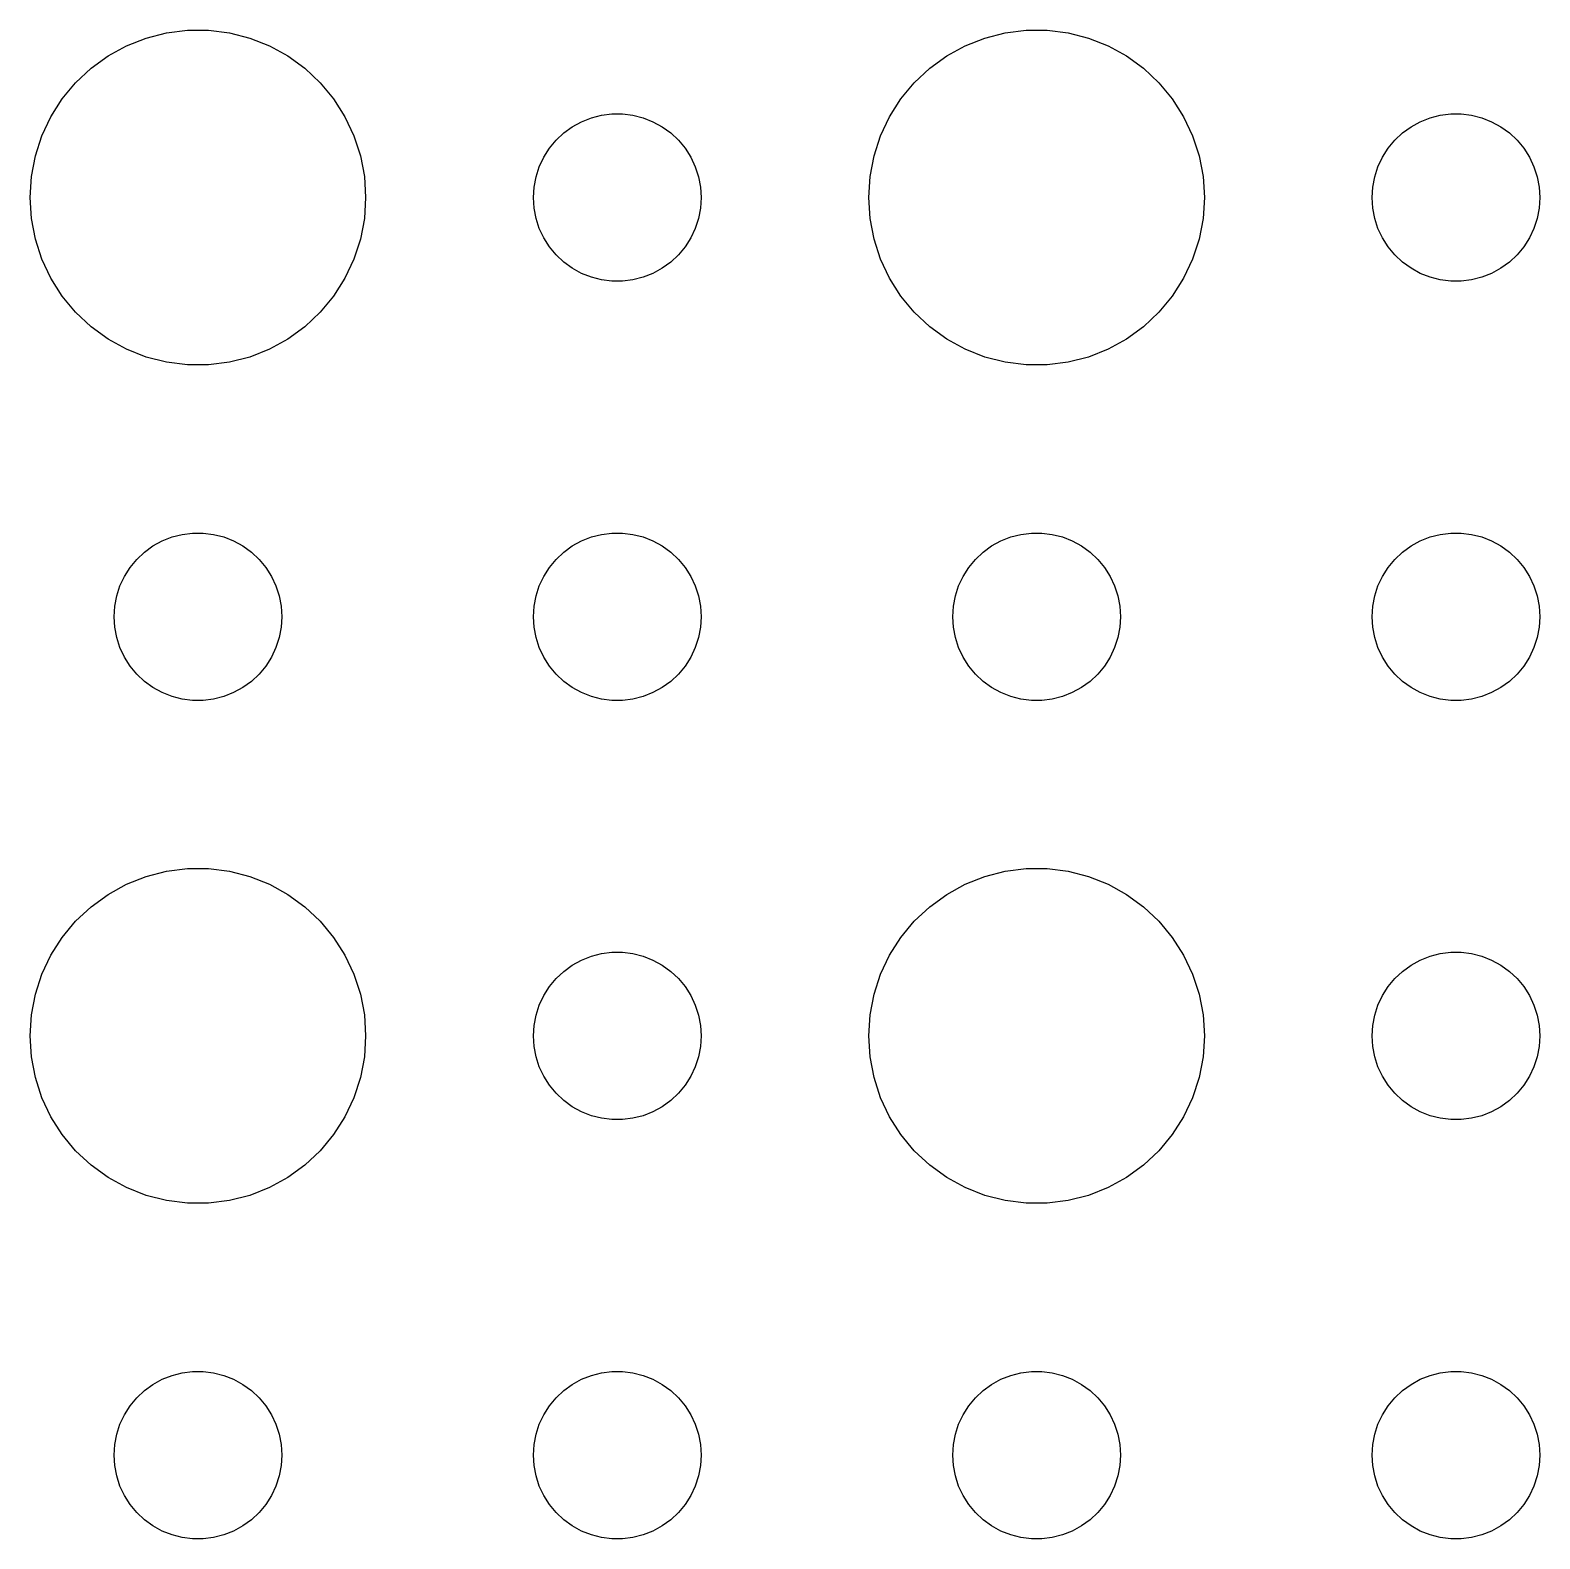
# Model space of a CAD drawing. Header units: metres. Extents: x -112 to 112, y -112 to 112.
# Drawn here: x 27 to 54, y -54 to -27.01 of the extents above; entities that cross this region are included whole.
import ezdxf

# ---------------------------------------------------------------- set-up
doc = ezdxf.new("R2010")
doc.units = ezdxf.units.M

msp = doc.modelspace()

# ---------------------------------------------------------------- linework, layer by layer
for p, q in [((28.7227, -27.2855), (29.0729, -27.1468)), ((29.0729, -27.1468), (29.4379, -27.0531)), ((29.4379, -27.0531), (29.8116, -27.0059)), ((29.8116, -27.0059), (30.1884, -27.0059)), ((30.1884, -27.0059), (30.5621, -27.0531)), ((30.5621, -27.0531), (30.927, -27.1468)), ((30.927, -27.1468), (31.2773, -27.2855)), ((43.7227, -27.2855), (44.0729, -27.1468)), ((44.0729, -27.1468), (44.4379, -27.0531)), ((44.4379, -27.0531), (44.8116, -27.0059)), ((44.8116, -27.0059), (45.1884, -27.0059)), ((45.1884, -27.0059), (45.5621, -27.0531)), ((45.5621, -27.0531), (45.927, -27.1468)), ((45.927, -27.1468), (46.2773, -27.2855)), ((28.0877, -27.6884), (28.3925, -27.467)), ((28.3925, -27.467), (28.7227, -27.2855)), ((31.2773, -27.2855), (31.6075, -27.467)), ((31.6075, -27.467), (31.9123, -27.6884)), ((43.0877, -27.6884), (43.3925, -27.467)), ((43.3925, -27.467), (43.7227, -27.2855)), ((46.2773, -27.2855), (46.6075, -27.467)), ((46.6075, -27.467), (46.9123, -27.6884)), ((27.8131, -27.9464), (28.0877, -27.6884)), ((31.9123, -27.6884), (32.1869, -27.9464)), ((42.8131, -27.9464), (43.0877, -27.6884)), ((46.9123, -27.6884), (47.1869, -27.9464)), ((27.5729, -28.2366), (27.8131, -27.9464)), ((32.1869, -27.9464), (32.427, -28.2366)), ((42.5729, -28.2366), (42.8131, -27.9464)), ((47.1869, -27.9464), (47.427, -28.2366)), ((27.3711, -28.5547), (27.5729, -28.2366)), ((32.427, -28.2366), (32.6289, -28.5547)), ((42.3711, -28.5547), (42.5729, -28.2366)), ((47.427, -28.2366), (47.6289, -28.5547)), ((27.2107, -28.8956), (27.3711, -28.5547)), ((32.6289, -28.5547), (32.7893, -28.8956)), ((36.8613, -28.6427), (37.0365, -28.5734)), ((37.0365, -28.5734), (37.2189, -28.5266)), ((37.2189, -28.5266), (37.4058, -28.503)), ((37.4058, -28.503), (37.5942, -28.503)), ((37.5942, -28.503), (37.7811, -28.5266)), ((37.7811, -28.5266), (37.9635, -28.5734)), ((37.9635, -28.5734), (38.1387, -28.6427)), ((42.2107, -28.8956), (42.3711, -28.5547)), ((47.6289, -28.5547), (47.7893, -28.8956)), ((51.8613, -28.6427), (52.0365, -28.5734)), ((52.0365, -28.5734), (52.2189, -28.5266)), ((52.2189, -28.5266), (52.4058, -28.503)), ((52.4058, -28.503), (52.5942, -28.503)), ((52.5942, -28.503), (52.7811, -28.5266)), ((52.7811, -28.5266), (52.9635, -28.5734)), ((52.9635, -28.5734), (53.1387, -28.6427)), ((36.4065, -28.9732), (36.5439, -28.8442)), ((36.5439, -28.8442), (36.6963, -28.7335)), ((36.6963, -28.7335), (36.8613, -28.6427)), ((38.1387, -28.6427), (38.3037, -28.7335)), ((38.3037, -28.7335), (38.4561, -28.8442)), ((38.4561, -28.8442), (38.5934, -28.9732)), ((51.4065, -28.9732), (51.5439, -28.8442)), ((51.5439, -28.8442), (51.6963, -28.7335)), ((51.6963, -28.7335), (51.8613, -28.6427)), ((53.1387, -28.6427), (53.3037, -28.7335)), ((53.3037, -28.7335), (53.4561, -28.8442)), ((53.4561, -28.8442), (53.5934, -28.9732)), ((27.0942, -29.2539), (27.2107, -28.8956)), ((32.7893, -28.8956), (32.9057, -29.2539)), ((36.1855, -29.2774), (36.2865, -29.1183)), ((36.2865, -29.1183), (36.4065, -28.9732)), ((38.5934, -28.9732), (38.7135, -29.1183)), ((38.7135, -29.1183), (38.8145, -29.2774)), ((42.0942, -29.2539), (42.2107, -28.8956)), ((47.7893, -28.8956), (47.9057, -29.2539)), ((51.1855, -29.2774), (51.2865, -29.1183)), ((51.2865, -29.1183), (51.4065, -28.9732)), ((53.5934, -28.9732), (53.7135, -29.1183)), ((53.7135, -29.1183), (53.8145, -29.2774)), ((27.0237, -29.624), (27.0942, -29.2539)), ((32.9057, -29.2539), (32.9763, -29.624)), ((36.1053, -29.4478), (36.1855, -29.2774)), ((38.8145, -29.2774), (38.8947, -29.4478)), ((42.0237, -29.624), (42.0942, -29.2539)), ((47.9057, -29.2539), (47.9763, -29.624)), ((51.1053, -29.4478), (51.1855, -29.2774)), ((53.8145, -29.2774), (53.8947, -29.4478)), ((27, -30), (27.0237, -29.624)), ((32.9763, -29.624), (33, -30)), ((36.0118, -29.812), (36.0471, -29.627)), ((36.0471, -29.627), (36.1053, -29.4478)), ((38.8947, -29.4478), (38.9529, -29.627)), ((38.9529, -29.627), (38.9882, -29.812)), ((42, -30), (42.0237, -29.624)), ((47.9763, -29.624), (48, -30)), ((51.0118, -29.812), (51.0471, -29.627)), ((51.0471, -29.627), (51.1053, -29.4478)), ((53.8947, -29.4478), (53.9529, -29.627)), ((53.9529, -29.627), (53.9882, -29.812)), ((36, -30), (36.0118, -29.812)), ((38.9882, -29.812), (39, -30)), ((51, -30), (51.0118, -29.812)), ((53.9882, -29.812), (54, -30)), ((27.0237, -30.376), (27, -30)), ((33, -30), (32.9763, -30.376)), ((36.0118, -30.188), (36, -30)), ((36.0471, -30.373), (36.0118, -30.188)), ((38.9882, -30.188), (38.9529, -30.373)), ((39, -30), (38.9882, -30.188)), ((42.0237, -30.376), (42, -30)), ((48, -30), (47.9763, -30.376)), ((51.0118, -30.188), (51, -30)), ((51.0471, -30.373), (51.0118, -30.188)), ((53.9882, -30.188), (53.9529, -30.373)), ((54, -30), (53.9882, -30.188)), ((27.0942, -30.7461), (27.0237, -30.376)), ((32.9763, -30.376), (32.9057, -30.7461)), ((36.1053, -30.5522), (36.0471, -30.373)), ((38.9529, -30.373), (38.8947, -30.5522)), ((42.0942, -30.7461), (42.0237, -30.376)), ((47.9763, -30.376), (47.9057, -30.7461)), ((51.1053, -30.5522), (51.0471, -30.373)), ((53.9529, -30.373), (53.8947, -30.5522)), ((27.2107, -31.1044), (27.0942, -30.7461)), ((32.9057, -30.7461), (32.7893, -31.1044)), ((36.1855, -30.7226), (36.1053, -30.5522)), ((36.2865, -30.8817), (36.1855, -30.7226)), ((38.8145, -30.7226), (38.7135, -30.8817)), ((38.8947, -30.5522), (38.8145, -30.7226)), ((42.2107, -31.1044), (42.0942, -30.7461)), ((47.9057, -30.7461), (47.7893, -31.1044)), ((51.1855, -30.7226), (51.1053, -30.5522)), ((51.2865, -30.8817), (51.1855, -30.7226)), ((53.8145, -30.7226), (53.7135, -30.8817)), ((53.8947, -30.5522), (53.8145, -30.7226)), ((36.4065, -31.0268), (36.2865, -30.8817)), ((36.5439, -31.1558), (36.4065, -31.0268)), ((38.5934, -31.0268), (38.4561, -31.1558)), ((38.7135, -30.8817), (38.5934, -31.0268)), ((51.4065, -31.0268), (51.2865, -30.8817)), ((51.5439, -31.1558), (51.4065, -31.0268)), ((53.5934, -31.0268), (53.4561, -31.1558)), ((53.7135, -30.8817), (53.5934, -31.0268)), ((27.3711, -31.4453), (27.2107, -31.1044)), ((32.7893, -31.1044), (32.6289, -31.4453)), ((36.6963, -31.2665), (36.5439, -31.1558)), ((36.8613, -31.3572), (36.6963, -31.2665)), ((38.3037, -31.2665), (38.1387, -31.3572)), ((38.4561, -31.1558), (38.3037, -31.2665)), ((42.3711, -31.4453), (42.2107, -31.1044)), ((47.7893, -31.1044), (47.6289, -31.4453)), ((51.6963, -31.2665), (51.5439, -31.1558)), ((51.8613, -31.3572), (51.6963, -31.2665)), ((53.3037, -31.2665), (53.1387, -31.3572)), ((53.4561, -31.1558), (53.3037, -31.2665)), ((27.5729, -31.7634), (27.3711, -31.4453)), ((32.6289, -31.4453), (32.427, -31.7634)), ((37.0365, -31.4266), (36.8613, -31.3572)), ((37.2189, -31.4734), (37.0365, -31.4266)), ((37.4058, -31.497), (37.2189, -31.4734)), ((37.5942, -31.497), (37.4058, -31.497)), ((37.7811, -31.4734), (37.5942, -31.497)), ((37.9635, -31.4266), (37.7811, -31.4734)), ((38.1387, -31.3572), (37.9635, -31.4266)), ((42.5729, -31.7634), (42.3711, -31.4453)), ((47.6289, -31.4453), (47.427, -31.7634)), ((52.0365, -31.4266), (51.8613, -31.3572)), ((52.2189, -31.4734), (52.0365, -31.4266)), ((52.4058, -31.497), (52.2189, -31.4734)), ((52.5942, -31.497), (52.4058, -31.497)), ((52.7811, -31.4734), (52.5942, -31.497)), ((52.9635, -31.4266), (52.7811, -31.4734)), ((53.1387, -31.3572), (52.9635, -31.4266)), ((27.8131, -32.0536), (27.5729, -31.7634)), ((32.427, -31.7634), (32.1869, -32.0536)), ((42.8131, -32.0536), (42.5729, -31.7634)), ((47.427, -31.7634), (47.1869, -32.0536)), ((28.0877, -32.3115), (27.8131, -32.0536)), ((32.1869, -32.0536), (31.9123, -32.3115)), ((43.0877, -32.3115), (42.8131, -32.0536)), ((47.1869, -32.0536), (46.9123, -32.3115)), ((28.3925, -32.533), (28.0877, -32.3115)), ((31.9123, -32.3115), (31.6075, -32.533)), ((43.3925, -32.533), (43.0877, -32.3115)), ((46.9123, -32.3115), (46.6075, -32.533)), ((28.7227, -32.7145), (28.3925, -32.533)), ((31.6075, -32.533), (31.2773, -32.7145)), ((43.7227, -32.7145), (43.3925, -32.533)), ((46.6075, -32.533), (46.2773, -32.7145)), ((29.0729, -32.8532), (28.7227, -32.7145)), ((29.4379, -32.9469), (29.0729, -32.8532)), ((30.927, -32.8532), (30.5621, -32.9469)), ((31.2773, -32.7145), (30.927, -32.8532)), ((44.0729, -32.8532), (43.7227, -32.7145)), ((44.4379, -32.9469), (44.0729, -32.8532)), ((45.927, -32.8532), (45.5621, -32.9469)), ((46.2773, -32.7145), (45.927, -32.8532)), ((29.8116, -32.9941), (29.4379, -32.9469)), ((30.1884, -32.9941), (29.8116, -32.9941)), ((30.5621, -32.9469), (30.1884, -32.9941)), ((44.8116, -32.9941), (44.4379, -32.9469)), ((45.1884, -32.9941), (44.8116, -32.9941)), ((45.5621, -32.9469), (45.1884, -32.9941)), ((29.1963, -36.2335), (29.3613, -36.1428)), ((29.3613, -36.1428), (29.5365, -36.0734)), ((29.5365, -36.0734), (29.7189, -36.0266)), ((29.7189, -36.0266), (29.9058, -36.003)), ((29.9058, -36.003), (30.0942, -36.003)), ((30.0942, -36.003), (30.2811, -36.0266)), ((30.2811, -36.0266), (30.4635, -36.0734)), ((30.4635, -36.0734), (30.6387, -36.1428)), ((30.6387, -36.1428), (30.8037, -36.2335)), ((36.6963, -36.2335), (36.8613, -36.1428)), ((36.8613, -36.1428), (37.0365, -36.0734)), ((37.0365, -36.0734), (37.2189, -36.0266)), ((37.2189, -36.0266), (37.4058, -36.003)), ((37.4058, -36.003), (37.5942, -36.003)), ((37.5942, -36.003), (37.7811, -36.0266)), ((37.7811, -36.0266), (37.9635, -36.0734)), ((37.9635, -36.0734), (38.1387, -36.1428)), ((38.1387, -36.1428), (38.3037, -36.2335)), ((44.1963, -36.2335), (44.3613, -36.1428)), ((44.3613, -36.1428), (44.5365, -36.0734)), ((44.5365, -36.0734), (44.7189, -36.0266)), ((44.7189, -36.0266), (44.9058, -36.003)), ((44.9058, -36.003), (45.0942, -36.003)), ((45.0942, -36.003), (45.2811, -36.0266)), ((45.2811, -36.0266), (45.4635, -36.0734)), ((45.4635, -36.0734), (45.6387, -36.1428)), ((45.6387, -36.1428), (45.8037, -36.2335)), ((51.6963, -36.2335), (51.8613, -36.1428)), ((51.8613, -36.1428), (52.0365, -36.0734)), ((52.0365, -36.0734), (52.2189, -36.0266)), ((52.2189, -36.0266), (52.4058, -36.003)), ((52.4058, -36.003), (52.5942, -36.003)), ((52.5942, -36.003), (52.7811, -36.0266)), ((52.7811, -36.0266), (52.9635, -36.0734)), ((52.9635, -36.0734), (53.1387, -36.1428)), ((53.1387, -36.1428), (53.3037, -36.2335)), ((28.9065, -36.4732), (29.0439, -36.3442)), ((29.0439, -36.3442), (29.1963, -36.2335)), ((30.8037, -36.2335), (30.9561, -36.3442)), ((30.9561, -36.3442), (31.0934, -36.4732)), ((36.4065, -36.4732), (36.5439, -36.3442)), ((36.5439, -36.3442), (36.6963, -36.2335)), ((38.3037, -36.2335), (38.4561, -36.3442)), ((38.4561, -36.3442), (38.5934, -36.4732)), ((43.9065, -36.4732), (44.0439, -36.3442)), ((44.0439, -36.3442), (44.1963, -36.2335)), ((45.8037, -36.2335), (45.9561, -36.3442)), ((45.9561, -36.3442), (46.0934, -36.4732)), ((51.4065, -36.4732), (51.5439, -36.3442)), ((51.5439, -36.3442), (51.6963, -36.2335)), ((53.3037, -36.2335), (53.4561, -36.3442)), ((53.4561, -36.3442), (53.5934, -36.4732)), ((28.6855, -36.7774), (28.7865, -36.6183)), ((28.7865, -36.6183), (28.9065, -36.4732)), ((31.0934, -36.4732), (31.2135, -36.6183)), ((31.2135, -36.6183), (31.3145, -36.7774)), ((36.1855, -36.7774), (36.2865, -36.6183)), ((36.2865, -36.6183), (36.4065, -36.4732)), ((38.5934, -36.4732), (38.7135, -36.6183)), ((38.7135, -36.6183), (38.8145, -36.7774)), ((43.6855, -36.7774), (43.7865, -36.6183)), ((43.7865, -36.6183), (43.9065, -36.4732)), ((46.0934, -36.4732), (46.2135, -36.6183)), ((46.2135, -36.6183), (46.3145, -36.7774)), ((51.1855, -36.7774), (51.2865, -36.6183)), ((51.2865, -36.6183), (51.4065, -36.4732)), ((53.5934, -36.4732), (53.7135, -36.6183)), ((53.7135, -36.6183), (53.8145, -36.7774)), ((28.5471, -37.127), (28.6053, -36.9478)), ((28.6053, -36.9478), (28.6855, -36.7774)), ((31.3145, -36.7774), (31.3947, -36.9478)), ((31.3947, -36.9478), (31.4529, -37.127)), ((36.0471, -37.127), (36.1053, -36.9478)), ((36.1053, -36.9478), (36.1855, -36.7774)), ((38.8145, -36.7774), (38.8947, -36.9478)), ((38.8947, -36.9478), (38.9529, -37.127)), ((43.5471, -37.127), (43.6053, -36.9478)), ((43.6053, -36.9478), (43.6855, -36.7774)), ((46.3145, -36.7774), (46.3947, -36.9478)), ((46.3947, -36.9478), (46.4529, -37.127)), ((51.0471, -37.127), (51.1053, -36.9478)), ((51.1053, -36.9478), (51.1855, -36.7774)), ((53.8145, -36.7774), (53.8947, -36.9478)), ((53.8947, -36.9478), (53.9529, -37.127)), ((28.5118, -37.312), (28.5471, -37.127)), ((31.4529, -37.127), (31.4882, -37.312)), ((36.0118, -37.312), (36.0471, -37.127)), ((38.9529, -37.127), (38.9882, -37.312)), ((43.5118, -37.312), (43.5471, -37.127)), ((46.4529, -37.127), (46.4882, -37.312)), ((51.0118, -37.312), (51.0471, -37.127)), ((53.9529, -37.127), (53.9882, -37.312)), ((28.5, -37.5), (28.5118, -37.312)), ((28.5118, -37.688), (28.5, -37.5)), ((31.4882, -37.312), (31.5, -37.5)), ((31.5, -37.5), (31.4882, -37.688)), ((36, -37.5), (36.0118, -37.312)), ((36.0118, -37.688), (36, -37.5)), ((38.9882, -37.312), (39, -37.5)), ((39, -37.5), (38.9882, -37.688)), ((43.5, -37.5), (43.5118, -37.312)), ((43.5118, -37.688), (43.5, -37.5)), ((46.4882, -37.312), (46.5, -37.5)), ((46.5, -37.5), (46.4882, -37.688)), ((51, -37.5), (51.0118, -37.312)), ((51.0118, -37.688), (51, -37.5)), ((53.9882, -37.312), (54, -37.5)), ((54, -37.5), (53.9882, -37.688)), ((28.5471, -37.873), (28.5118, -37.688)), ((31.4882, -37.688), (31.4529, -37.873)), ((36.0471, -37.873), (36.0118, -37.688)), ((38.9882, -37.688), (38.9529, -37.873)), ((43.5471, -37.873), (43.5118, -37.688)), ((46.4882, -37.688), (46.4529, -37.873)), ((51.0471, -37.873), (51.0118, -37.688)), ((53.9882, -37.688), (53.9529, -37.873)), ((28.6053, -38.0522), (28.5471, -37.873)), ((28.6855, -38.2226), (28.6053, -38.0522)), ((31.3947, -38.0522), (31.3145, -38.2226)), ((31.4529, -37.873), (31.3947, -38.0522)), ((36.1053, -38.0522), (36.0471, -37.873)), ((36.1855, -38.2226), (36.1053, -38.0522)), ((38.8947, -38.0522), (38.8145, -38.2226)), ((38.9529, -37.873), (38.8947, -38.0522)), ((43.6053, -38.0522), (43.5471, -37.873)), ((43.6855, -38.2226), (43.6053, -38.0522)), ((46.3947, -38.0522), (46.3145, -38.2226)), ((46.4529, -37.873), (46.3947, -38.0522)), ((51.1053, -38.0522), (51.0471, -37.873)), ((51.1855, -38.2226), (51.1053, -38.0522)), ((53.8947, -38.0522), (53.8145, -38.2226)), ((53.9529, -37.873), (53.8947, -38.0522)), ((28.7865, -38.3817), (28.6855, -38.2226)), ((31.3145, -38.2226), (31.2135, -38.3817)), ((36.2865, -38.3817), (36.1855, -38.2226)), ((38.8145, -38.2226), (38.7135, -38.3817)), ((43.7865, -38.3817), (43.6855, -38.2226)), ((46.3145, -38.2226), (46.2135, -38.3817)), ((51.2865, -38.3817), (51.1855, -38.2226)), ((53.8145, -38.2226), (53.7135, -38.3817)), ((28.9065, -38.5268), (28.7865, -38.3817)), ((29.0439, -38.6558), (28.9065, -38.5268)), ((31.0934, -38.5268), (30.9561, -38.6558)), ((31.2135, -38.3817), (31.0934, -38.5268)), ((36.4065, -38.5268), (36.2865, -38.3817)), ((36.5439, -38.6558), (36.4065, -38.5268)), ((38.5934, -38.5268), (38.4561, -38.6558)), ((38.7135, -38.3817), (38.5934, -38.5268)), ((43.9065, -38.5268), (43.7865, -38.3817)), ((44.0439, -38.6558), (43.9065, -38.5268)), ((46.0934, -38.5268), (45.9561, -38.6558)), ((46.2135, -38.3817), (46.0934, -38.5268)), ((51.4065, -38.5268), (51.2865, -38.3817)), ((51.5439, -38.6558), (51.4065, -38.5268)), ((53.5934, -38.5268), (53.4561, -38.6558)), ((53.7135, -38.3817), (53.5934, -38.5268)), ((29.1963, -38.7665), (29.0439, -38.6558)), ((29.3613, -38.8572), (29.1963, -38.7665)), ((29.5365, -38.9266), (29.3613, -38.8572)), ((30.6387, -38.8572), (30.4635, -38.9266)), ((30.8037, -38.7665), (30.6387, -38.8572)), ((30.9561, -38.6558), (30.8037, -38.7665)), ((36.6963, -38.7665), (36.5439, -38.6558)), ((36.8613, -38.8572), (36.6963, -38.7665)), ((37.0365, -38.9266), (36.8613, -38.8572)), ((38.1387, -38.8572), (37.9635, -38.9266)), ((38.3037, -38.7665), (38.1387, -38.8572)), ((38.4561, -38.6558), (38.3037, -38.7665)), ((44.1963, -38.7665), (44.0439, -38.6558)), ((44.3613, -38.8572), (44.1963, -38.7665)), ((44.5365, -38.9266), (44.3613, -38.8572)), ((45.6387, -38.8572), (45.4635, -38.9266)), ((45.8037, -38.7665), (45.6387, -38.8572)), ((45.9561, -38.6558), (45.8037, -38.7665)), ((51.6963, -38.7665), (51.5439, -38.6558)), ((51.8613, -38.8572), (51.6963, -38.7665)), ((52.0365, -38.9266), (51.8613, -38.8572)), ((53.1387, -38.8572), (52.9635, -38.9266)), ((53.3037, -38.7665), (53.1387, -38.8572)), ((53.4561, -38.6558), (53.3037, -38.7665)), ((29.7189, -38.9734), (29.5365, -38.9266)), ((29.9058, -38.997), (29.7189, -38.9734)), ((30.0942, -38.997), (29.9058, -38.997)), ((30.2811, -38.9734), (30.0942, -38.997)), ((30.4635, -38.9266), (30.2811, -38.9734)), ((37.2189, -38.9734), (37.0365, -38.9266)), ((37.4058, -38.997), (37.2189, -38.9734)), ((37.5942, -38.997), (37.4058, -38.997)), ((37.7811, -38.9734), (37.5942, -38.997)), ((37.9635, -38.9266), (37.7811, -38.9734)), ((44.7189, -38.9734), (44.5365, -38.9266)), ((44.9058, -38.997), (44.7189, -38.9734)), ((45.0942, -38.997), (44.9058, -38.997)), ((45.2811, -38.9734), (45.0942, -38.997)), ((45.4635, -38.9266), (45.2811, -38.9734)), ((52.2189, -38.9734), (52.0365, -38.9266)), ((52.4058, -38.997), (52.2189, -38.9734)), ((52.5942, -38.997), (52.4058, -38.997)), ((52.7811, -38.9734), (52.5942, -38.997)), ((52.9635, -38.9266), (52.7811, -38.9734)), ((29.0729, -42.1468), (29.4379, -42.0531)), ((29.4379, -42.0531), (29.8116, -42.0059)), ((29.8116, -42.0059), (30.1884, -42.0059)), ((30.1884, -42.0059), (30.5621, -42.0531)), ((30.5621, -42.0531), (30.927, -42.1468)), ((44.0729, -42.1468), (44.4379, -42.0531)), ((44.4379, -42.0531), (44.8116, -42.0059)), ((44.8116, -42.0059), (45.1884, -42.0059)), ((45.1884, -42.0059), (45.5621, -42.0531)), ((45.5621, -42.0531), (45.927, -42.1468)), ((28.3925, -42.467), (28.7227, -42.2855)), ((28.7227, -42.2855), (29.0729, -42.1468)), ((30.927, -42.1468), (31.2773, -42.2855)), ((31.2773, -42.2855), (31.6075, -42.467)), ((43.3925, -42.467), (43.7227, -42.2855)), ((43.7227, -42.2855), (44.0729, -42.1468)), ((45.927, -42.1468), (46.2773, -42.2855)), ((46.2773, -42.2855), (46.6075, -42.467)), ((28.0877, -42.6885), (28.3925, -42.467)), ((31.6075, -42.467), (31.9123, -42.6885)), ((43.0877, -42.6885), (43.3925, -42.467)), ((46.6075, -42.467), (46.9123, -42.6885)), ((27.8131, -42.9464), (28.0877, -42.6885)), ((31.9123, -42.6885), (32.1869, -42.9464)), ((42.8131, -42.9464), (43.0877, -42.6885)), ((46.9123, -42.6885), (47.1869, -42.9464)), ((27.5729, -43.2366), (27.8131, -42.9464)), ((32.1869, -42.9464), (32.427, -43.2366)), ((42.5729, -43.2366), (42.8131, -42.9464)), ((47.1869, -42.9464), (47.427, -43.2366)), ((27.3711, -43.5547), (27.5729, -43.2366)), ((32.427, -43.2366), (32.6289, -43.5547)), ((42.3711, -43.5547), (42.5729, -43.2366)), ((47.427, -43.2366), (47.6289, -43.5547)), ((27.2107, -43.8956), (27.3711, -43.5547)), ((32.6289, -43.5547), (32.7893, -43.8956)), ((36.5439, -43.8442), (36.6963, -43.7335)), ((36.6963, -43.7335), (36.8613, -43.6428)), ((36.8613, -43.6428), (37.0365, -43.5734)), ((37.0365, -43.5734), (37.2189, -43.5266)), ((37.2189, -43.5266), (37.4058, -43.503)), ((37.4058, -43.503), (37.5942, -43.503)), ((37.5942, -43.503), (37.7811, -43.5266)), ((37.7811, -43.5266), (37.9635, -43.5734)), ((37.9635, -43.5734), (38.1387, -43.6428)), ((38.1387, -43.6428), (38.3037, -43.7335)), ((38.3037, -43.7335), (38.4561, -43.8442)), ((42.2107, -43.8956), (42.3711, -43.5547)), ((47.6289, -43.5547), (47.7893, -43.8956)), ((51.5439, -43.8442), (51.6963, -43.7335)), ((51.6963, -43.7335), (51.8613, -43.6428)), ((51.8613, -43.6428), (52.0365, -43.5734)), ((52.0365, -43.5734), (52.2189, -43.5266)), ((52.2189, -43.5266), (52.4058, -43.503)), ((52.4058, -43.503), (52.5942, -43.503)), ((52.5942, -43.503), (52.7811, -43.5266)), ((52.7811, -43.5266), (52.9635, -43.5734)), ((52.9635, -43.5734), (53.1387, -43.6428)), ((53.1387, -43.6428), (53.3037, -43.7335)), ((53.3037, -43.7335), (53.4561, -43.8442)), ((27.0942, -44.2539), (27.2107, -43.8956)), ((32.7893, -43.8956), (32.9057, -44.2539)), ((36.2865, -44.1183), (36.4065, -43.9732)), ((36.4065, -43.9732), (36.5439, -43.8442)), ((38.4561, -43.8442), (38.5934, -43.9732)), ((38.5934, -43.9732), (38.7135, -44.1183)), ((42.0942, -44.2539), (42.2107, -43.8956)), ((47.7893, -43.8956), (47.9057, -44.2539)), ((51.2865, -44.1183), (51.4065, -43.9732)), ((51.4065, -43.9732), (51.5439, -43.8442)), ((53.4561, -43.8442), (53.5934, -43.9732)), ((53.5934, -43.9732), (53.7135, -44.1183)), ((27.0237, -44.624), (27.0942, -44.2539)), ((32.9057, -44.2539), (32.9763, -44.624)), ((36.1053, -44.4478), (36.1855, -44.2774)), ((36.1855, -44.2774), (36.2865, -44.1183)), ((38.7135, -44.1183), (38.8145, -44.2774)), ((38.8145, -44.2774), (38.8947, -44.4478)), ((42.0237, -44.624), (42.0942, -44.2539)), ((47.9057, -44.2539), (47.9763, -44.624)), ((51.1053, -44.4478), (51.1855, -44.2774)), ((51.1855, -44.2774), (51.2865, -44.1183)), ((53.7135, -44.1183), (53.8145, -44.2774)), ((53.8145, -44.2774), (53.8947, -44.4478)), ((36.0471, -44.627), (36.1053, -44.4478)), ((38.8947, -44.4478), (38.9529, -44.627)), ((51.0471, -44.627), (51.1053, -44.4478)), ((53.8947, -44.4478), (53.9529, -44.627)), ((27, -45), (27.0237, -44.624)), ((32.9763, -44.624), (33, -45)), ((36, -45), (36.0118, -44.812)), ((36.0118, -44.812), (36.0471, -44.627)), ((38.9529, -44.627), (38.9882, -44.812)), ((38.9882, -44.812), (39, -45)), ((42, -45), (42.0237, -44.624)), ((47.9763, -44.624), (48, -45)), ((51, -45), (51.0118, -44.812)), ((51.0118, -44.812), (51.0471, -44.627)), ((53.9529, -44.627), (53.9882, -44.812)), ((53.9882, -44.812), (54, -45)), ((27.0237, -45.376), (27, -45)), ((33, -45), (32.9763, -45.376)), ((36.0118, -45.188), (36, -45)), ((39, -45), (38.9882, -45.188)), ((42.0237, -45.376), (42, -45)), ((48, -45), (47.9763, -45.376)), ((51.0118, -45.188), (51, -45)), ((54, -45), (53.9882, -45.188)), ((36.0471, -45.373), (36.0118, -45.188)), ((38.9882, -45.188), (38.9529, -45.373)), ((51.0471, -45.373), (51.0118, -45.188)), ((53.9882, -45.188), (53.9529, -45.373)), ((27.0942, -45.7461), (27.0237, -45.376)), ((32.9763, -45.376), (32.9057, -45.7461)), ((36.1053, -45.5522), (36.0471, -45.373)), ((36.1855, -45.7226), (36.1053, -45.5522)), ((38.8947, -45.5522), (38.8145, -45.7226)), ((38.9529, -45.373), (38.8947, -45.5522)), ((42.0942, -45.7461), (42.0237, -45.376)), ((47.9763, -45.376), (47.9057, -45.7461)), ((51.1053, -45.5522), (51.0471, -45.373)), ((51.1855, -45.7226), (51.1053, -45.5522)), ((53.8947, -45.5522), (53.8145, -45.7226)), ((53.9529, -45.373), (53.8947, -45.5522)), ((27.2107, -46.1044), (27.0942, -45.7461)), ((32.9057, -45.7461), (32.7893, -46.1044)), ((36.2865, -45.8817), (36.1855, -45.7226)), ((36.4065, -46.0268), (36.2865, -45.8817)), ((38.7135, -45.8817), (38.5934, -46.0268)), ((38.8145, -45.7226), (38.7135, -45.8817)), ((42.2107, -46.1044), (42.0942, -45.7461)), ((47.9057, -45.7461), (47.7893, -46.1044)), ((51.2865, -45.8817), (51.1855, -45.7226)), ((51.4065, -46.0268), (51.2865, -45.8817)), ((53.7135, -45.8817), (53.5934, -46.0268)), ((53.8145, -45.7226), (53.7135, -45.8817)), ((27.3711, -46.4453), (27.2107, -46.1044)), ((32.7893, -46.1044), (32.6289, -46.4453)), ((36.5439, -46.1558), (36.4065, -46.0268)), ((36.6963, -46.2665), (36.5439, -46.1558)), ((38.4561, -46.1558), (38.3037, -46.2665)), ((38.5934, -46.0268), (38.4561, -46.1558)), ((42.3711, -46.4453), (42.2107, -46.1044)), ((47.7893, -46.1044), (47.6289, -46.4453)), ((51.5439, -46.1558), (51.4065, -46.0268)), ((51.6963, -46.2665), (51.5439, -46.1558)), ((53.4561, -46.1558), (53.3037, -46.2665)), ((53.5934, -46.0268), (53.4561, -46.1558)), ((36.8613, -46.3572), (36.6963, -46.2665)), ((37.0365, -46.4266), (36.8613, -46.3572)), ((37.2189, -46.4734), (37.0365, -46.4266)), ((37.9635, -46.4266), (37.7811, -46.4734)), ((38.1387, -46.3572), (37.9635, -46.4266)), ((38.3037, -46.2665), (38.1387, -46.3572)), ((51.8613, -46.3572), (51.6963, -46.2665)), ((52.0365, -46.4266), (51.8613, -46.3572)), ((52.2189, -46.4734), (52.0365, -46.4266)), ((52.9635, -46.4266), (52.7811, -46.4734)), ((53.1387, -46.3572), (52.9635, -46.4266)), ((53.3037, -46.2665), (53.1387, -46.3572)), ((27.5729, -46.7634), (27.3711, -46.4453)), ((32.6289, -46.4453), (32.427, -46.7634)), ((37.4058, -46.497), (37.2189, -46.4734)), ((37.5942, -46.497), (37.4058, -46.497)), ((37.7811, -46.4734), (37.5942, -46.497)), ((42.5729, -46.7634), (42.3711, -46.4453)), ((47.6289, -46.4453), (47.427, -46.7634)), ((52.4058, -46.497), (52.2189, -46.4734)), ((52.5942, -46.497), (52.4058, -46.497)), ((52.7811, -46.4734), (52.5942, -46.497)), ((27.8131, -47.0536), (27.5729, -46.7634)), ((32.427, -46.7634), (32.1869, -47.0536)), ((42.8131, -47.0536), (42.5729, -46.7634)), ((47.427, -46.7634), (47.1869, -47.0536)), ((28.0877, -47.3115), (27.8131, -47.0536)), ((32.1869, -47.0536), (31.9123, -47.3115)), ((43.0877, -47.3115), (42.8131, -47.0536)), ((47.1869, -47.0536), (46.9123, -47.3115)), ((28.3925, -47.533), (28.0877, -47.3115)), ((31.9123, -47.3115), (31.6075, -47.533)), ((43.3925, -47.533), (43.0877, -47.3115)), ((46.9123, -47.3115), (46.6075, -47.533)), ((28.7227, -47.7145), (28.3925, -47.533)), ((29.0729, -47.8532), (28.7227, -47.7145)), ((31.2773, -47.7145), (30.927, -47.8532)), ((31.6075, -47.533), (31.2773, -47.7145)), ((43.7227, -47.7145), (43.3925, -47.533)), ((44.0729, -47.8532), (43.7227, -47.7145)), ((46.2773, -47.7145), (45.927, -47.8532)), ((46.6075, -47.533), (46.2773, -47.7145)), ((29.4379, -47.9469), (29.0729, -47.8532)), ((29.8116, -47.9941), (29.4379, -47.9469)), ((30.1884, -47.9941), (29.8116, -47.9941)), ((30.5621, -47.9469), (30.1884, -47.9941)), ((30.927, -47.8532), (30.5621, -47.9469)), ((44.4379, -47.9469), (44.0729, -47.8532)), ((44.8116, -47.9941), (44.4379, -47.9469)), ((45.1884, -47.9941), (44.8116, -47.9941)), ((45.5621, -47.9469), (45.1884, -47.9941)), ((45.927, -47.8532), (45.5621, -47.9469)), ((29.5365, -51.0734), (29.7189, -51.0266)), ((29.7189, -51.0266), (29.9058, -51.003)), ((29.9058, -51.003), (30.0942, -51.003)), ((30.0942, -51.003), (30.2811, -51.0266)), ((30.2811, -51.0266), (30.4635, -51.0734)), ((37.0365, -51.0734), (37.2189, -51.0266)), ((37.2189, -51.0266), (37.4058, -51.003)), ((37.4058, -51.003), (37.5942, -51.003)), ((37.5942, -51.003), (37.7811, -51.0266)), ((37.7811, -51.0266), (37.9635, -51.0734)), ((44.5365, -51.0734), (44.7189, -51.0266)), ((44.7189, -51.0266), (44.9058, -51.003)), ((44.9058, -51.003), (45.0942, -51.003)), ((45.0942, -51.003), (45.2811, -51.0266)), ((45.2811, -51.0266), (45.4635, -51.0734)), ((52.0365, -51.0734), (52.2189, -51.0266)), ((52.2189, -51.0266), (52.4058, -51.003)), ((52.4058, -51.003), (52.5942, -51.003)), ((52.5942, -51.003), (52.7811, -51.0266)), ((52.7811, -51.0266), (52.9635, -51.0734)), ((29.0439, -51.3442), (29.1963, -51.2335)), ((29.1963, -51.2335), (29.3613, -51.1428)), ((29.3613, -51.1428), (29.5365, -51.0734)), ((30.4635, -51.0734), (30.6387, -51.1428)), ((30.6387, -51.1428), (30.8037, -51.2335)), ((30.8037, -51.2335), (30.9561, -51.3442)), ((36.5439, -51.3442), (36.6963, -51.2335)), ((36.6963, -51.2335), (36.8613, -51.1428)), ((36.8613, -51.1428), (37.0365, -51.0734)), ((37.9635, -51.0734), (38.1387, -51.1428)), ((38.1387, -51.1428), (38.3037, -51.2335)), ((38.3037, -51.2335), (38.4561, -51.3442)), ((44.0439, -51.3442), (44.1963, -51.2335)), ((44.1963, -51.2335), (44.3613, -51.1428)), ((44.3613, -51.1428), (44.5365, -51.0734)), ((45.4635, -51.0734), (45.6387, -51.1428)), ((45.6387, -51.1428), (45.8037, -51.2335)), ((45.8037, -51.2335), (45.9561, -51.3442)), ((51.5439, -51.3442), (51.6963, -51.2335)), ((51.6963, -51.2335), (51.8613, -51.1428)), ((51.8613, -51.1428), (52.0365, -51.0734)), ((52.9635, -51.0734), (53.1387, -51.1428)), ((53.1387, -51.1428), (53.3037, -51.2335)), ((53.3037, -51.2335), (53.4561, -51.3442)), ((28.7865, -51.6183), (28.9065, -51.4732)), ((28.9065, -51.4732), (29.0439, -51.3442)), ((30.9561, -51.3442), (31.0934, -51.4732)), ((31.0934, -51.4732), (31.2135, -51.6183)), ((36.2865, -51.6183), (36.4065, -51.4732)), ((36.4065, -51.4732), (36.5439, -51.3442)), ((38.4561, -51.3442), (38.5934, -51.4732)), ((38.5934, -51.4732), (38.7135, -51.6183)), ((43.7865, -51.6183), (43.9065, -51.4732)), ((43.9065, -51.4732), (44.0439, -51.3442)), ((45.9561, -51.3442), (46.0934, -51.4732)), ((46.0934, -51.4732), (46.2135, -51.6183)), ((51.2865, -51.6183), (51.4065, -51.4732)), ((51.4065, -51.4732), (51.5439, -51.3442)), ((53.4561, -51.3442), (53.5934, -51.4732)), ((53.5934, -51.4732), (53.7135, -51.6183)), ((28.6053, -51.9478), (28.6855, -51.7774)), ((28.6855, -51.7774), (28.7865, -51.6183)), ((31.2135, -51.6183), (31.3145, -51.7774)), ((31.3145, -51.7774), (31.3947, -51.9478)), ((36.1053, -51.9478), (36.1855, -51.7774)), ((36.1855, -51.7774), (36.2865, -51.6183)), ((38.7135, -51.6183), (38.8145, -51.7774)), ((38.8145, -51.7774), (38.8947, -51.9478)), ((43.6053, -51.9478), (43.6855, -51.7774)), ((43.6855, -51.7774), (43.7865, -51.6183)), ((46.2135, -51.6183), (46.3145, -51.7774)), ((46.3145, -51.7774), (46.3947, -51.9478)), ((51.1053, -51.9478), (51.1855, -51.7774)), ((51.1855, -51.7774), (51.2865, -51.6183)), ((53.7135, -51.6183), (53.8145, -51.7774)), ((53.8145, -51.7774), (53.8947, -51.9478)), ((28.5471, -52.127), (28.6053, -51.9478)), ((31.3947, -51.9478), (31.4529, -52.127)), ((36.0471, -52.127), (36.1053, -51.9478)), ((38.8947, -51.9478), (38.9529, -52.127)), ((43.5471, -52.127), (43.6053, -51.9478)), ((46.3947, -51.9478), (46.4529, -52.127)), ((51.0471, -52.127), (51.1053, -51.9478)), ((53.8947, -51.9478), (53.9529, -52.127)), ((28.5, -52.5), (28.5118, -52.312)), ((28.5118, -52.312), (28.5471, -52.127)), ((31.4529, -52.127), (31.4882, -52.312)), ((31.4882, -52.312), (31.5, -52.5)), ((36, -52.5), (36.0118, -52.312)), ((36.0118, -52.312), (36.0471, -52.127)), ((38.9529, -52.127), (38.9882, -52.312)), ((38.9882, -52.312), (39, -52.5)), ((43.5, -52.5), (43.5118, -52.312)), ((43.5118, -52.312), (43.5471, -52.127)), ((46.4529, -52.127), (46.4882, -52.312)), ((46.4882, -52.312), (46.5, -52.5)), ((51, -52.5), (51.0118, -52.312)), ((51.0118, -52.312), (51.0471, -52.127)), ((53.9529, -52.127), (53.9882, -52.312)), ((53.9882, -52.312), (54, -52.5)), ((28.5118, -52.688), (28.5, -52.5)), ((31.5, -52.5), (31.4882, -52.688)), ((36.0118, -52.688), (36, -52.5)), ((39, -52.5), (38.9882, -52.688)), ((43.5118, -52.688), (43.5, -52.5)), ((46.5, -52.5), (46.4882, -52.688)), ((51.0118, -52.688), (51, -52.5)), ((54, -52.5), (53.9882, -52.688)), ((28.5471, -52.873), (28.5118, -52.688)), ((28.6053, -53.0522), (28.5471, -52.873)), ((31.4529, -52.873), (31.3947, -53.0522)), ((31.4882, -52.688), (31.4529, -52.873)), ((36.0471, -52.873), (36.0118, -52.688)), ((36.1053, -53.0522), (36.0471, -52.873)), ((38.9529, -52.873), (38.8947, -53.0522)), ((38.9882, -52.688), (38.9529, -52.873)), ((43.5471, -52.873), (43.5118, -52.688)), ((43.6053, -53.0522), (43.5471, -52.873)), ((46.4529, -52.873), (46.3947, -53.0522)), ((46.4882, -52.688), (46.4529, -52.873)), ((51.0471, -52.873), (51.0118, -52.688)), ((51.1053, -53.0522), (51.0471, -52.873)), ((53.9529, -52.873), (53.8947, -53.0522)), ((53.9882, -52.688), (53.9529, -52.873)), ((28.6855, -53.2226), (28.6053, -53.0522)), ((31.3947, -53.0522), (31.3145, -53.2226)), ((36.1855, -53.2226), (36.1053, -53.0522)), ((38.8947, -53.0522), (38.8145, -53.2226)), ((43.6855, -53.2226), (43.6053, -53.0522)), ((46.3947, -53.0522), (46.3145, -53.2226)), ((51.1855, -53.2226), (51.1053, -53.0522)), ((53.8947, -53.0522), (53.8145, -53.2226)), ((28.7865, -53.3817), (28.6855, -53.2226)), ((28.9065, -53.5268), (28.7865, -53.3817)), ((31.2135, -53.3817), (31.0934, -53.5268)), ((31.3145, -53.2226), (31.2135, -53.3817)), ((36.2865, -53.3817), (36.1855, -53.2226)), ((36.4065, -53.5268), (36.2865, -53.3817)), ((38.7135, -53.3817), (38.5934, -53.5268)), ((38.8145, -53.2226), (38.7135, -53.3817)), ((43.7865, -53.3817), (43.6855, -53.2226)), ((43.9065, -53.5268), (43.7865, -53.3817)), ((46.2135, -53.3817), (46.0934, -53.5268)), ((46.3145, -53.2226), (46.2135, -53.3817)), ((51.2865, -53.3817), (51.1855, -53.2226)), ((51.4065, -53.5268), (51.2865, -53.3817)), ((53.7135, -53.3817), (53.5934, -53.5268)), ((53.8145, -53.2226), (53.7135, -53.3817)), ((29.0439, -53.6558), (28.9065, -53.5268)), ((29.1963, -53.7665), (29.0439, -53.6558)), ((30.9561, -53.6558), (30.8037, -53.7665)), ((31.0934, -53.5268), (30.9561, -53.6558)), ((36.5439, -53.6558), (36.4065, -53.5268)), ((36.6963, -53.7665), (36.5439, -53.6558)), ((38.4561, -53.6558), (38.3037, -53.7665)), ((38.5934, -53.5268), (38.4561, -53.6558)), ((44.0439, -53.6558), (43.9065, -53.5268)), ((44.1963, -53.7665), (44.0439, -53.6558)), ((45.9561, -53.6558), (45.8037, -53.7665)), ((46.0934, -53.5268), (45.9561, -53.6558)), ((51.5439, -53.6558), (51.4065, -53.5268)), ((51.6963, -53.7665), (51.5439, -53.6558)), ((53.4561, -53.6558), (53.3037, -53.7665)), ((53.5934, -53.5268), (53.4561, -53.6558)), ((29.3613, -53.8572), (29.1963, -53.7665)), ((29.5365, -53.9266), (29.3613, -53.8572)), ((29.7189, -53.9734), (29.5365, -53.9266)), ((29.9058, -53.997), (29.7189, -53.9734)), ((30.0942, -53.997), (29.9058, -53.997)), ((30.2811, -53.9734), (30.0942, -53.997)), ((30.4635, -53.9266), (30.2811, -53.9734)), ((30.6387, -53.8572), (30.4635, -53.9266)), ((30.8037, -53.7665), (30.6387, -53.8572)), ((36.8613, -53.8572), (36.6963, -53.7665)), ((37.0365, -53.9266), (36.8613, -53.8572)), ((37.2189, -53.9734), (37.0365, -53.9266)), ((37.4058, -53.997), (37.2189, -53.9734)), ((37.5942, -53.997), (37.4058, -53.997)), ((37.7811, -53.9734), (37.5942, -53.997)), ((37.9635, -53.9266), (37.7811, -53.9734)), ((38.1387, -53.8572), (37.9635, -53.9266)), ((38.3037, -53.7665), (38.1387, -53.8572)), ((44.3613, -53.8572), (44.1963, -53.7665)), ((44.5365, -53.9266), (44.3613, -53.8572)), ((44.7189, -53.9734), (44.5365, -53.9266)), ((44.9058, -53.997), (44.7189, -53.9734)), ((45.0942, -53.997), (44.9058, -53.997)), ((45.2811, -53.9734), (45.0942, -53.997)), ((45.4635, -53.9266), (45.2811, -53.9734)), ((45.6387, -53.8572), (45.4635, -53.9266)), ((45.8037, -53.7665), (45.6387, -53.8572)), ((51.8613, -53.8572), (51.6963, -53.7665)), ((52.0365, -53.9266), (51.8613, -53.8572)), ((52.2189, -53.9734), (52.0365, -53.9266)), ((52.4058, -53.997), (52.2189, -53.9734)), ((52.5942, -53.997), (52.4058, -53.997)), ((52.7811, -53.9734), (52.5942, -53.997)), ((52.9635, -53.9266), (52.7811, -53.9734)), ((53.1387, -53.8572), (52.9635, -53.9266)), ((53.3037, -53.7665), (53.1387, -53.8572))]:
    msp.add_line(p, q)

doc.saveas('drawing.dxf')
